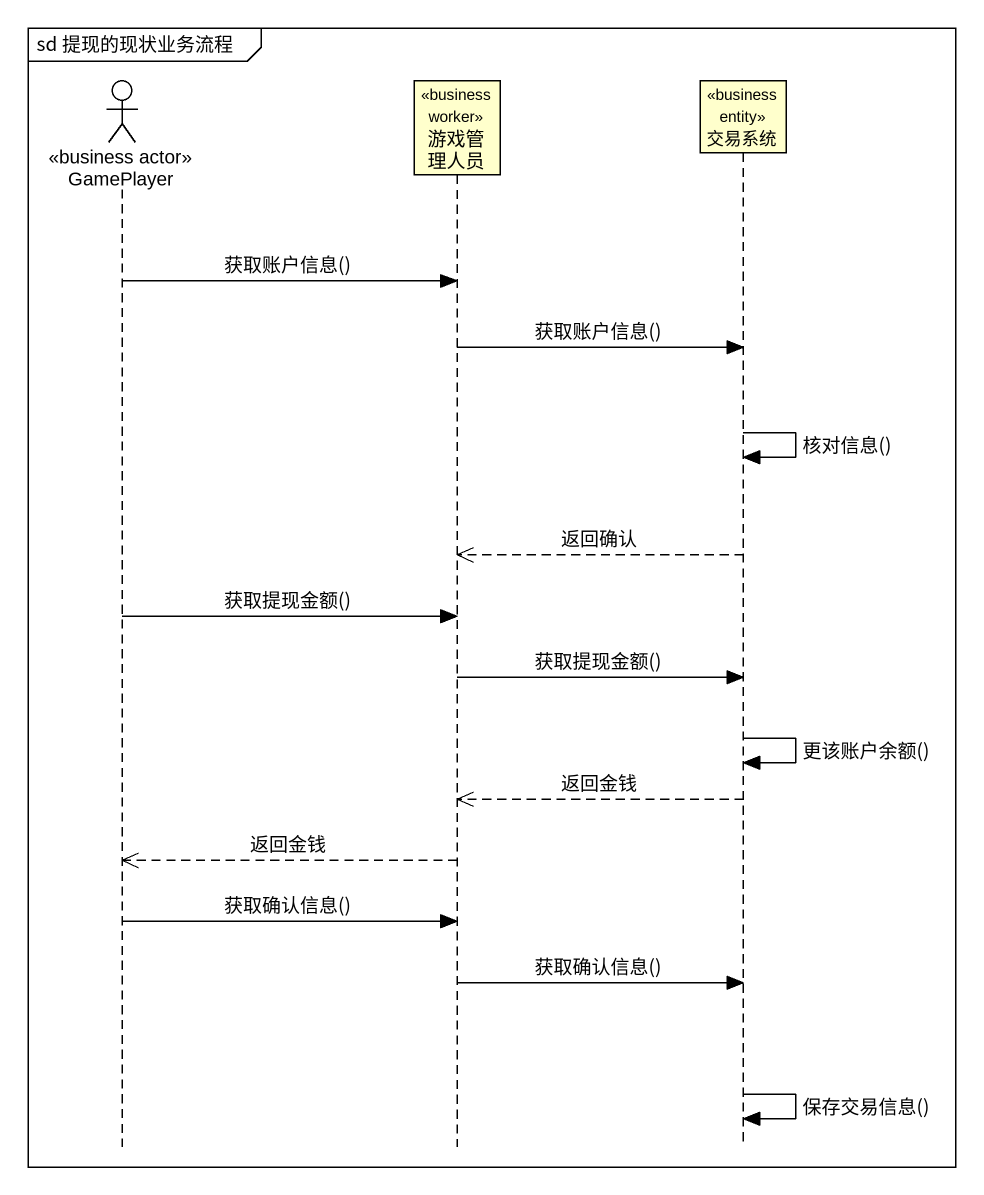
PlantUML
@startuml
mainframe sd 提现的现状业务流程
hide footbox
actor GamePlayer <<business actor>>
participant 游戏管理人员 <<business worker>>
participant 交易系统 <<business entity>>

GamePlayer -> 游戏管理人员 : 获取账户信息()
游戏管理人员 -> 交易系统 : 获取账户信息()
交易系统 -> 交易系统 : 核对信息()
交易系统 -->> 游戏管理人员 : 返回确认
GamePlayer -> 游戏管理人员 : 获取提现金额()
游戏管理人员 -> 交易系统 : 获取提现金额()
交易系统 -> 交易系统 : 更该账户余额()
交易系统 -->> 游戏管理人员 : 返回金钱
游戏管理人员 -->> GamePlayer : 返回金钱
GamePlayer -> 游戏管理人员 : 获取确认信息()
游戏管理人员 -> 交易系统 : 获取确认信息()
交易系统 -> 交易系统 : 保存交易信息()
@enduml
